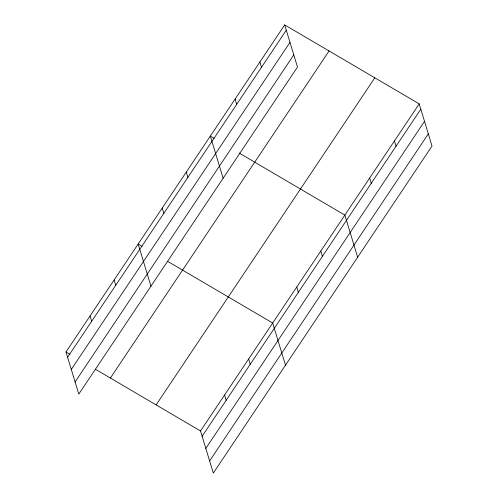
<?xml version="1.0" encoding="UTF-8"?>
<svg xmlns="http://www.w3.org/2000/svg" width="498" height="498" viewBox="0 0 498 498"><rect width="100%" height="100%" fill="white"/><g stroke="black" fill="none" stroke-linecap="round" stroke-linejoin="round"><path stroke-width="0.75" d="M284.682 24.9L297.48 67.037L78.79 394.111L65.985 351.98L284.682 24.9L419.21 103.889L432.015 146.02L213.318 473.1L200.52 430.963L95.367 369.23M67.597 357.278L286.294 30.197M71.289 369.435L289.985 42.355M75.098 381.96L293.789 54.88M110.382 378.044L329.078 50.964M156.123 404.899L374.813 77.819M200.52 430.963L419.21 103.889M202.126 436.267L420.822 109.187M205.817 448.418L424.514 121.344M209.627 460.943L428.317 133.869M214.24 138.407L210.324 136.11L223.129 178.24M239.052 152.973L344.853 215.092L357.657 257.229M142.073 246.342L138.158 244.045L150.956 286.176M167.533 261.294L272.686 323.028L285.485 365.165M65.985 351.98L69.907 354.277M394.428 140.953L396.035 146.256M369.641 178.023L371.253 183.326M320.799 251.073L322.411 256.37M259.894 61.97L261.506 67.267M296.74 287.047L298.352 292.351M235.112 99.04L236.718 104.337M248.626 359.008L250.239 364.306M186.271 172.084L187.877 177.388M224.573 394.982L226.185 400.286M162.211 208.064L163.823 213.362M114.098 280.019L115.71 285.323M90.045 316L91.651 321.297"/></g></svg>
